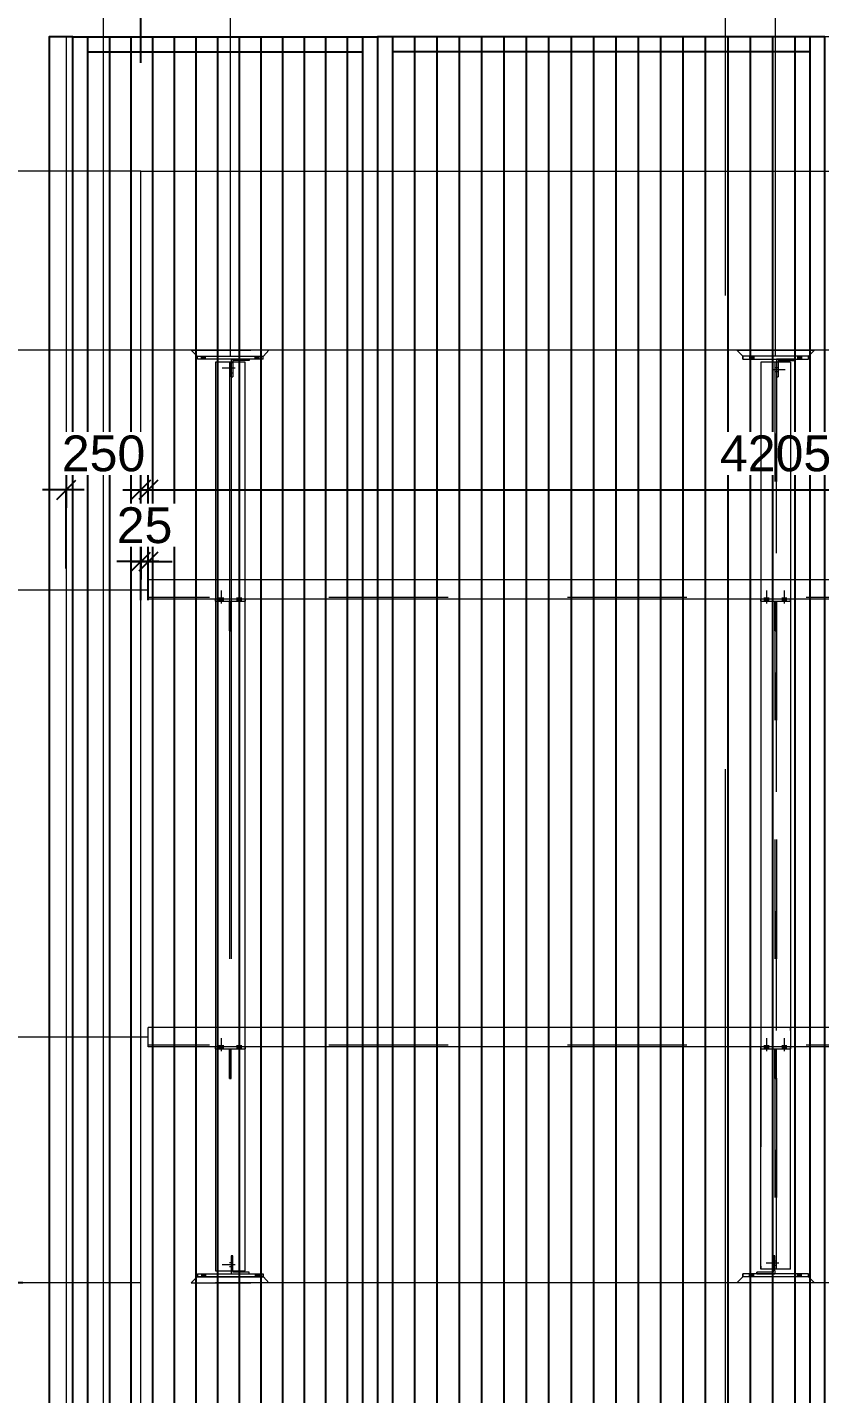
# Model space of a CAD drawing. Header units: millimetres. Extents: x 652937 to 1670132, y 1473552 to 2851037.
# Drawn here: x 663505.386 to 663508.042, y 1524563.911 to 1524568.49 of the extents above; entities that cross this region are included whole.
import ezdxf

# ---------------------------------------------------------------- set-up
doc = ezdxf.new("R2010")
doc.units = ezdxf.units.MM
for name, pattern in [('Grid Line', [22.225, 12.7, -3.175, 3.175, -3.175]), ('HIDDEN', [0.375, 0.25, -0.125]), ('XKITLINE00', [0]), ('XKITLINE02', [4, 2, -2])]:
    doc.linetypes.add(name, pattern=pattern)
doc.layers.add('000 - 0_HIDE_OBJ_FRAMING_DEF_SUB', color=7, linetype='Continuous', plot=False)
for name, color, linetype, lineweight in [('A-230-M_FLOOR', 7, 'Continuous', 25), ('A-GENM', 7, 'Continuous', 9), ('Bolt', 7, 'Continuous', 0), ('Part', 7, 'Continuous', 0), ('Z-030-M_GRID', 7, 'Continuous', 9), ('Z-230-A_LEVEL', 7, 'Continuous', 9)]:
    doc.layers.add(name, color=color, linetype=linetype, lineweight=lineweight)
doc.layers.add('S-DIM', color=7, linetype='Continuous')
doc.styles.add('Arial', font='arial.ttf')
doc.dimstyles.new('Dim 40 - End', dxfattribs={"dimscale": 0.04, "dimtxt": 3, "dimasz": 1, "dimexe": 0, "dimexo": 2.5, "dimgap": 1.5, "dimtad": 1, "dimdec": 0, "dimlfac": 1000, "dimzin": 1, "dimdsep": 46, "dimtxsty": 'Arial', "dimblk": 'END', "dimcen": 0.09, "dimclrd": 7, "dimclre": 7, "dimclrt": 7, "dimadec": 0, "dimazin": 0, "dimtfac": 1, "dimtdec": 0, "dimtix": 1, "dimtofl": 0, "dimtmove": 2, "dimatfit": 3, "dimfxl": 1, "dimtfill": 1, "dimtfillclr": 256, "dimtolj": 1, "dimtzin": 0, "dimarcsym": 0})

# ---------------------------------------------------------------- blocks, each defined once
blk = doc.blocks.new('GM_Louver Grill Vertical Z1 - Z Profile-20321545-ENT 3 ELE-2 Sheet')
at = {"layer": '000 - 0_HIDE_OBJ_FRAMING_DEF_SUB', "color": 7}
blk.add_line((-201431, 105550), (-201431, 114870), dxfattribs=at)
blk = doc.blocks.new('E2')
at = {"layer": '000 - 0_HIDE_OBJ_FRAMING_DEF_SUB', "color": 7}
for p, q in [((1644566.7, 105550), (1644566.7, 114870)), ((1645487.5, 114870), (1645487.5, 105550)), ((1645587.5, 114870), (1645587.5, 105550)), ((1646987.5, 105550), (1646987.5, 114870)), ((1644566.7, 114820), (1645487.5, 114820)), ((1646987.5, 114820), (1645587.5, 114820))]:
    blk.add_line(p, q, dxfattribs=at)
for points in [[(1644516.7, 114870), (1644437.6, 114870), (1644437.6, 105550), (1644516.7, 105550)], [(1644516.7, 114870), (1645537.5, 114870), (1645537.5, 105550), (1644516.7, 105550)], [(1647037.5, 114870), (1645537.5, 114870), (1645537.5, 105550), (1647037.5, 105550)]]:
    blk.add_lwpolyline(points, close=True, dxfattribs=at)
at = {"layer": 'A-GENM', "color": 7}
for p in [(1846071, 0), (1846143.5, 0), (1846216, 0), (1846288.5, 0), (1846361, 0), (1846433.5, 0), (1846506, 0), (1846578.5, 0), (1846651, 0), (1846723.5, 0), (1846796, 0), (1846868.5, 0), (1847093.5, 0), (1847168.5, 0), (1847243.5, 0), (1847318.5, 0), (1847393.5, 0), (1847468.5, 0), (1847543.5, 0), (1847618.5, 0), (1847693.5, 0), (1847768.5, 0), (1847843.5, 0), (1847918.5, 0), (1847993.5, 0), (1848068.5, 0), (1848143.5, 0), (1848218.5, 0), (1848293.5, 0), (1848368.5, 0)]:
    blk.add_blockref('GM_Louver Grill Vertical Z1 - Z Profile-20321545-ENT 3 ELE-2 Sheet', p, dxfattribs=at)
blk = doc.blocks.new('*A3459102')
at = {"layer": 'Part', "color": 7, "linetype": 'XKITLINE00', "lineweight": 0}
for p, q in [((616.947211, 135.830227), (616.947209, 135.830227)), ((616.947209, 135.830227), (619.147209, 135.830227)), ((616.947209, 135.730227), (616.947209, 135.830227)), ((616.947211, 135.730227), (616.947209, 135.730227)), ((616.947209, 135.730227), (619.147209, 135.730227)), ((619.147211, 135.830227), (619.147209, 135.830227)), ((619.147209, 135.730227), (619.147209, 135.830227)), ((619.147211, 135.730227), (619.147209, 135.730227))]:
    blk.add_line(p, q, dxfattribs=at)
at = {"layer": 'Part', "color": 7, "linetype": 'XKITLINE02', "lineweight": 0}
for p, q in [((616.947211, 135.830227), (616.947211, 135.730227)), ((619.147209, 135.830227), (619.147211, 135.830227)), ((619.147209, 135.730227), (619.147211, 135.730227)), ((619.147211, 135.830227), (619.147211, 135.730227))]:
    blk.add_line(p, q, dxfattribs=at)
blk = doc.blocks.new('*A3460103')
at = {"layer": 'Part', "color": 7, "linetype": 'XKITLINE02', "lineweight": 0}
for p, q in [((618.12721, 136.430227), (618.077209, 136.430227)), ((618.077209, 136.430227), (618.077209, 135.930227)), ((618.127209, 135.930227), (618.127209, 136.430227)), ((618.077209, 135.830227), (618.67721, 135.830227)), ((618.67721, 135.830227), (618.67721, 135.880227))]:
    blk.add_line(p, q, dxfattribs=at)
at = {"layer": 'Part', "color": 7, "linetype": 'XKITLINE00', "lineweight": 0}
for p, q in [((618.077209, 135.930227), (618.077209, 135.830227)), ((618.127209, 135.930227), (618.127209, 135.880227)), ((618.677209, 135.880227), (618.127209, 135.880227)), ((618.677209, 135.830227), (618.677209, 135.880227))]:
    blk.add_line(p, q, dxfattribs=at)
blk = doc.blocks.new('*A3462105')
at = {"layer": 'Bolt', "color": 7, "linetype": 'XKITLINE02', "lineweight": 0}
for p, q in [((618.20641, 136.130227), (617.77721, 136.130227)), ((618.07721, 136.200227), (618.01721, 136.200227)), ((618.07721, 136.060227), (618.01721, 136.060227)), ((618.12721, 136.300227), (618.07721, 136.300227)), ((618.12721, 135.960227), (618.07721, 135.960227))]:
    blk.add_line(p, q, dxfattribs=at)
blk = doc.blocks.new('*A3463106')
at = {"layer": 'Bolt'}
for points in [[(617.217, 135.83), (617.217, 135.73), (617.077, 135.73), (617.077, 135.83)], [(619.017, 135.83), (619.017, 135.73), (618.877, 135.73), (618.877, 135.83)]]:
    blk.add_hatch(color=7, dxfattribs=at).paths.add_polyline_path(points, flags=17)
at = {"layer": 'Bolt', "color": 7, "linetype": 'XKITLINE00', "lineweight": 0}
for p, q in [((617.077, 135.83), (617.077, 135.73)), ((617.147, 135.83), (617.147, 135.73)), ((617.217, 135.83), (617.217, 135.73)), ((618.877, 135.83), (618.877, 135.73)), ((618.947, 135.83), (618.947, 135.73)), ((619.017, 135.83), (619.017, 135.73))]:
    blk.add_line(p, q, dxfattribs=at)
blk = doc.blocks.new('*A3534110')
at = {"layer": 'Part', "color": 7, "linetype": 'XKITLINE00', "lineweight": 0}
for p, q in [((616.947209, 162.330227), (616.947209, 162.430227)), ((616.947209, 162.430227), (619.147209, 162.430227)), ((619.147209, 162.330227), (616.947209, 162.330227)), ((619.147209, 162.330227), (619.147209, 162.430227)), ((619.147209, 162.430227), (619.147211, 162.430227)), ((619.147211, 162.330227), (619.147209, 162.330227))]:
    blk.add_line(p, q, dxfattribs=at)
at = {"layer": 'Part', "color": 7, "linetype": 'XKITLINE02', "lineweight": 0}
for p, q in [((616.947211, 162.330227), (616.947211, 162.430227)), ((619.147209, 162.430227), (619.147211, 162.430227)), ((619.147209, 162.330227), (619.147211, 162.330227)), ((619.147211, 162.330227), (619.147211, 162.430227))]:
    blk.add_line(p, q, dxfattribs=at)
blk = doc.blocks.new('*A3535111')
at = {"layer": 'Part', "color": 7, "linetype": 'XKITLINE00', "lineweight": 0}
for p, q in [((618.077209, 162.330227), (618.077209, 162.230227)), ((618.677209, 162.280227), (618.127209, 162.280227)), ((618.127209, 162.280227), (618.127209, 162.230227)), ((618.677209, 162.280227), (618.677209, 162.330227))]:
    blk.add_line(p, q, dxfattribs=at)
at = {"layer": 'Part', "color": 7, "linetype": 'XKITLINE02', "lineweight": 0}
for p, q in [((618.077209, 162.330227), (618.67721, 162.330227)), ((618.07721, 161.730227), (618.077209, 162.230227)), ((618.127209, 162.230227), (618.12721, 161.730227)), ((618.67721, 162.330227), (618.67721, 162.280227)), ((618.077209, 161.730227), (618.12721, 161.730227))]:
    blk.add_line(p, q, dxfattribs=at)
blk = doc.blocks.new('*A3536112')
at = {"layer": 'Part', "color": 7, "linetype": 'XKITLINE00', "lineweight": 0}
for p, q in [((616.747209, 162.630227), (616.947209, 162.430227)), ((619.177209, 162.430227), (619.347209, 162.630227)), ((616.947209, 162.430227), (619.177211, 162.430227))]:
    blk.add_line(p, q, dxfattribs=at)
at = {"layer": 'Part', "color": 7, "linetype": 'XKITLINE02', "lineweight": 0}
for p, q in [((616.747209, 162.630227), (619.347211, 162.630227)), ((616.947211, 162.430227), (616.747211, 162.630227)), ((619.177211, 162.430227), (619.347211, 162.630227))]:
    blk.add_line(p, q, dxfattribs=at)
blk = doc.blocks.new('*A3537113')
at = {"layer": 'Bolt', "color": 7, "linetype": 'XKITLINE02', "lineweight": 0}
for p, q in [((618.07721, 162.100227), (618.01721, 162.100227)), ((618.12721, 162.200227), (618.07721, 162.200227)), ((618.20641, 162.030227), (617.77721, 162.030227)), ((618.07721, 161.960227), (618.01721, 161.960227)), ((618.12721, 161.860227), (618.07721, 161.860227))]:
    blk.add_line(p, q, dxfattribs=at)
blk = doc.blocks.new('*A3538114')
at = {"layer": 'Bolt'}
for points in [[(617.217, 162.43), (617.217, 162.33), (617.077, 162.33), (617.077, 162.43)], [(619.017, 162.43), (619.017, 162.33), (618.877, 162.33), (618.877, 162.43)]]:
    blk.add_hatch(color=7, dxfattribs=at).paths.add_polyline_path(points, flags=17)
at = {"layer": 'Bolt', "color": 7, "linetype": 'XKITLINE00', "lineweight": 0}
for p, q in [((617.077, 162.33), (617.077, 162.43)), ((617.147, 162.33), (617.147, 162.43)), ((617.217, 162.33), (617.217, 162.43)), ((618.877, 162.33), (618.877, 162.43)), ((618.947, 162.33), (618.947, 162.43)), ((619.017, 162.33), (619.017, 162.43))]:
    blk.add_line(p, q, dxfattribs=at)
blk = doc.blocks.new('*A3461104')
at = {"layer": 'Part', "color": 7, "linetype": 'XKITLINE00', "lineweight": 0}
for p, q in [((616.747209, 135.530227), (616.947209, 135.730227)), ((616.947209, 135.730227), (616.947211, 135.730227)), ((619.177211, 135.730227), (616.947209, 135.730227)), ((619.347209, 135.530227), (619.177209, 135.730227))]:
    blk.add_line(p, q, dxfattribs=at)
at = {"layer": 'Part', "color": 7, "linetype": 'XKITLINE02', "lineweight": 0}
for p, q in [((616.747209, 135.530227), (619.347211, 135.530227)), ((616.747211, 135.530227), (616.947211, 135.730227)), ((619.347211, 135.530227), (619.177211, 135.730227))]:
    blk.add_line(p, q, dxfattribs=at)
blk = doc.blocks.new('END')
at = {"color": 7}
for p, q in [((0, 1.5), (0, -1.5)), ((1.5, 0), (-1.5, 0)), ((-0.8, -0.8), (0.8, 0.8))]:
    blk.add_line(p, q, dxfattribs=at)
blk = doc.blocks.new('*D274')
at = {"layer": 'Defpoints', "color": 7, "transparency": 16777216}
for p in [(663505.1431, 1524565.1056), (663505.2799, 1524565.1056), (663505.4709, 1524564.2831)]:
    blk.add_point(p, dxfattribs=at)
at = {"layer": 'S-DIM', "color": 7, "lineweight": -2, "transparency": 16777216}
for p, q in [((663505.1799, 1524565.1056), (663505.1431, 1524565.1056)), ((663505.1431, 1524564.3231), (663505.1431, 1524565.0656)), ((663505.3709, 1524564.2831), (663505.1431, 1524564.2831))]:
    blk.add_line(p, q, dxfattribs=at)
at = {"layer": 'S-DIM', "color": 7, "lineweight": -2, "transparency": 16777216, "xscale": 0.04, "yscale": 0.04, "zscale": 0.04}
for p, rotation in [((663505.1431, 1524565.1056), 90), ((663505.1431, 1524564.2831), 270)]:
    blk.add_blockref('END', p, dxfattribs=dict(at, rotation=rotation))
at = {"layer": 'S-DIM', "color": 7, "transparency": 16777216, "insert": (663505.0218, 1524564.6944), "char_height": 0.12, "attachment_point": 5, "rotation": 90, "style": 'Arial', "bg_fill": 3, "box_fill_scale": 1.1, "bg_fill_color": 256, "bg_fill_true_color": 13158600, "bg_fill_transparency": 0}
blk.add_mtext('\\A1;822', dxfattribs=at)
blk = doc.blocks.new('*D282')
at = {"layer": 'Defpoints', "color": 7, "transparency": 16777216}
for p in [(663506.0666, 1524568.7922), (663506.0666, 1524568.4285), (663505.7666, 1524568.2702)]:
    blk.add_point(p, dxfattribs=at)
at = {"layer": 'S-DIM', "color": 7, "lineweight": -2, "transparency": 16777216}
for p, q in [((663505.7266, 1524568.7922), (663505.6866, 1524568.7922)), ((663505.7666, 1524568.3702), (663505.7666, 1524568.7922)), ((663506.0666, 1524568.5285), (663506.0666, 1524568.7922)), ((663506.1066, 1524568.7922), (663506.1466, 1524568.7922))]:
    blk.add_line(p, q, dxfattribs=at)
at = {"layer": 'S-DIM', "color": 7, "lineweight": -2, "transparency": 16777216, "xscale": 0.04, "yscale": 0.04, "zscale": 0.04}
blk.add_blockref('END', (663505.7666, 1524568.7922), dxfattribs=at)
at = {"layer": 'S-DIM', "color": 7, "lineweight": -2, "transparency": 16777216, "xscale": 0.04, "yscale": 0.04, "zscale": 0.04, "rotation": 180}
blk.add_blockref('END', (663506.0666, 1524568.7922), dxfattribs=at)
at = {"layer": 'S-DIM', "color": 7, "transparency": 16777216, "insert": (663505.9166, 1524568.9135), "char_height": 0.12, "attachment_point": 5, "style": 'Arial', "bg_fill": 3, "box_fill_scale": 1.1, "bg_fill_color": 256, "bg_fill_true_color": 13158600, "bg_fill_transparency": 0}
blk.add_mtext('\\A1;300', dxfattribs=at)
blk = doc.blocks.new('*D301')
at = {"layer": 'Defpoints', "color": 7, "transparency": 16777216}
for p in [(663509.9966, 1524566.94), (663509.9966, 1524566.7312), (663505.7916, 1524566.4706)]:
    blk.add_point(p, dxfattribs=at)
at = {"layer": 'S-DIM', "color": 7, "lineweight": -2, "transparency": 16777216}
for p, q in [((663505.7916, 1524566.5706), (663505.7916, 1524566.94)), ((663505.8316, 1524566.94), (663509.9566, 1524566.94)), ((663509.9966, 1524566.8312), (663509.9966, 1524566.94))]:
    blk.add_line(p, q, dxfattribs=at)
at = {"layer": 'S-DIM', "color": 7, "lineweight": -2, "transparency": 16777216, "xscale": 0.04, "yscale": 0.04, "zscale": 0.04, "rotation": 180}
blk.add_blockref('END', (663505.7916, 1524566.94), dxfattribs=at)
at = {"layer": 'S-DIM', "color": 7, "lineweight": -2, "transparency": 16777216, "xscale": 0.04, "yscale": 0.04, "zscale": 0.04}
blk.add_blockref('END', (663509.9966, 1524566.94), dxfattribs=at)
at = {"layer": 'S-DIM', "color": 7, "transparency": 16777216, "insert": (663507.8941, 1524567.0613), "char_height": 0.12, "attachment_point": 5, "style": 'Arial', "bg_fill": 3, "box_fill_scale": 1.1, "bg_fill_color": 256, "bg_fill_true_color": 13158600, "bg_fill_transparency": 0}
blk.add_mtext('\\A1;4205', dxfattribs=at)
blk = doc.blocks.new('*D305')
at = {"layer": 'Defpoints', "color": 7, "transparency": 16777216}
for p in [(663505.7666, 1524566.94), (663505.5166, 1524566.5769), (663505.7666, 1524566.5769)]:
    blk.add_point(p, dxfattribs=at)
at = {"layer": 'S-DIM', "color": 7, "lineweight": -2, "transparency": 16777216}
for p, q in [((663505.4766, 1524566.94), (663505.4366, 1524566.94)), ((663505.5166, 1524566.6769), (663505.5166, 1524566.94)), ((663505.7666, 1524566.6769), (663505.7666, 1524566.94)), ((663505.8066, 1524566.94), (663505.8466, 1524566.94))]:
    blk.add_line(p, q, dxfattribs=at)
at = {"layer": 'S-DIM', "color": 7, "lineweight": -2, "transparency": 16777216, "xscale": 0.04, "yscale": 0.04, "zscale": 0.04}
blk.add_blockref('END', (663505.5166, 1524566.94), dxfattribs=at)
at = {"layer": 'S-DIM', "color": 7, "lineweight": -2, "transparency": 16777216, "xscale": 0.04, "yscale": 0.04, "zscale": 0.04, "rotation": 180}
blk.add_blockref('END', (663505.7666, 1524566.94), dxfattribs=at)
at = {"layer": 'S-DIM', "color": 7, "transparency": 16777216, "insert": (663505.6416, 1524567.0613), "char_height": 0.12, "attachment_point": 5, "style": 'Arial', "bg_fill": 3, "box_fill_scale": 1.1, "bg_fill_color": 256, "bg_fill_true_color": 13158600, "bg_fill_transparency": 0}
blk.add_mtext('\\A1;250', dxfattribs=at)
blk = doc.blocks.new('*D1039')
at = {"layer": 'Defpoints', "color": 7, "transparency": 16777216}
for p in [(663505.7666, 1524566.6993), (663505.7666, 1524566.4706), (663505.7916, 1524566.4706)]:
    blk.add_point(p, dxfattribs=at)
at = {"layer": 'S-DIM', "color": 7, "lineweight": -2, "transparency": 16777216}
for p, q in [((663505.7266, 1524566.6993), (663505.6866, 1524566.6993)), ((663505.7666, 1524566.5706), (663505.7666, 1524566.6993)), ((663505.7916, 1524566.5706), (663505.7916, 1524566.6993)), ((663505.8316, 1524566.6993), (663505.8716, 1524566.6993))]:
    blk.add_line(p, q, dxfattribs=at)
at = {"layer": 'S-DIM', "color": 7, "lineweight": -2, "transparency": 16777216, "xscale": 0.04, "yscale": 0.04, "zscale": 0.04}
blk.add_blockref('END', (663505.7666, 1524566.6993), dxfattribs=at)
at = {"layer": 'S-DIM', "color": 7, "lineweight": -2, "transparency": 16777216, "xscale": 0.04, "yscale": 0.04, "zscale": 0.04, "rotation": 180}
blk.add_blockref('END', (663505.7916, 1524566.6993), dxfattribs=at)
at = {"layer": 'S-DIM', "color": 7, "transparency": 16777216, "insert": (663505.7791, 1524566.8206), "char_height": 0.12, "attachment_point": 5, "style": 'Arial', "bg_fill": 3, "box_fill_scale": 1.1, "bg_fill_color": 256, "bg_fill_true_color": 13158600, "bg_fill_transparency": 0}
blk.add_mtext('\\A1;25', dxfattribs=at)
blk = doc.blocks.new('*A28563929')
at = {"layer": 'Part', "color": 7, "linetype": 'XKITLINE02', "lineweight": 0}
for p, q in [((162.629951, 63.372868), (162.62995, 63.372868)), ((162.864951, 63.372868), (162.86495, 48.172868)), ((162.894951, 63.372868), (162.894951, 48.172868)), ((162.89495, 48.172868), (162.89495, 63.122868)), ((162.629951, 59.722868), (162.629951, 59.367868)), ((163.129951, 59.722868), (163.129951, 59.367868)), ((162.629951, 52.222868), (162.62995, 48.172868)), ((163.12995, 48.172868), (163.12995, 52.222868)), ((163.129951, 52.222868), (163.129951, 51.867868)), ((162.629951, 48.172868), (162.62995, 48.172868))]:
    blk.add_line(p, q, dxfattribs=at)
at = {"layer": 'Part', "color": 7, "linetype": 'XKITLINE00', "lineweight": 0}
for p, q in [((163.129951, 63.372868), (162.629951, 63.372868)), ((162.629951, 63.372868), (162.629951, 59.722868)), ((163.129951, 63.372868), (163.129951, 59.722868)), ((162.629951, 59.367868), (162.629951, 52.222868)), ((163.129951, 59.367868), (163.129951, 52.222868)), ((162.629951, 48.172868), (162.629951, 51.867868)), ((163.129951, 48.172868), (163.129951, 51.867868)), ((163.129951, 48.172868), (162.629951, 48.172868))]:
    blk.add_line(p, q, dxfattribs=at)
blk = doc.blocks.new('*A28633936')
at = {"layer": 'Part', "color": 7, "linetype": 'XKITLINE00', "lineweight": 0}
for p, q in [((173.392382, 59.722868), (152.367383, 59.722868)), ((152.367383, 59.397868), (152.367383, 59.722868)), ((173.392383, 59.722868), (173.392382, 59.722868)), ((173.392382, 59.722868), (173.392382, 59.397868)), ((173.392382, 59.397868), (152.367383, 59.397868)), ((173.392382, 59.397868), (173.392404, 59.397868))]:
    blk.add_line(p, q, dxfattribs=at)
at = {"layer": 'Part', "color": 7, "linetype": 'XKITLINE02', "lineweight": 0}
for p, q in [((152.367385, 59.427868), (152.367385, 59.722868)), ((152.367404, 59.427868), (152.367404, 59.722868)), ((152.367405, 59.397868), (152.367405, 59.722868)), ((173.392404, 59.722868), (173.392382, 59.722868)), ((173.392383, 59.427868), (173.392383, 59.722868)), ((173.392404, 59.722868), (173.392403, 59.722868)), ((173.392403, 59.722868), (173.392403, 59.427868)), ((173.392404, 59.397868), (173.392404, 59.722868)), ((173.392403, 59.427868), (152.367385, 59.427868)), ((173.392404, 59.397868), (173.392382, 59.397868)), ((173.392403, 59.427868), (173.392383, 59.427868))]:
    blk.add_line(p, q, dxfattribs=at)
blk = doc.blocks.new('*A28643937')
at = {"layer": 'Part', "color": 7, "linetype": 'XKITLINE00', "lineweight": 0}
for p, q in [((171.517341, 52.222868), (152.367383, 52.222868)), ((152.367383, 51.897868), (152.367383, 52.222868)), ((173.392382, 52.072868), (173.392382, 51.897868)), ((173.392382, 51.897868), (152.367383, 51.897868)), ((173.392382, 51.897868), (173.392404, 51.897868))]:
    blk.add_line(p, q, dxfattribs=at)
at = {"layer": 'Part', "color": 7, "linetype": 'XKITLINE02', "lineweight": 0}
for p, q in [((152.367385, 51.927868), (152.367385, 52.222868)), ((152.367404, 51.927868), (152.367404, 52.222868)), ((152.367405, 51.897868), (152.367405, 52.222868)), ((173.392404, 52.222868), (171.517341, 52.222868)), ((173.392383, 52.222868), (173.392382, 52.222868)), ((173.392382, 52.222868), (173.392382, 52.072868)), ((173.392383, 51.927868), (173.392383, 52.222868)), ((173.392404, 52.222868), (173.392403, 52.222868)), ((173.392403, 52.222868), (173.392403, 51.927868)), ((173.392404, 51.897868), (173.392404, 52.222868)), ((173.392403, 51.927868), (152.367385, 51.927868)), ((173.392404, 51.897868), (173.392382, 51.897868)), ((173.392403, 51.927868), (173.392383, 51.927868))]:
    blk.add_line(p, q, dxfattribs=at)
blk = doc.blocks.new('*A28653938')
at = {"layer": 'Part', "color": 7, "linetype": 'XKITLINE02', "lineweight": 0}
for p, q in [((153.992352, 51.897868), (153.492351, 51.897868)), ((153.492351, 51.897868), (153.492351, 51.867868)), ((153.992351, 51.897868), (153.992352, 51.897868)), ((153.992351, 51.897868), (153.992351, 51.867868))]:
    blk.add_line(p, q, dxfattribs=at)
at = {"layer": 'Part', "color": 7, "linetype": 'XKITLINE00', "lineweight": 0}
for p, q in [((153.492351, 51.867868), (153.492352, 51.867868)), ((153.492352, 51.867868), (153.492352, 51.897868)), ((153.492352, 51.867868), (153.992352, 51.867868)), ((153.992351, 51.867868), (153.992352, 51.867868)), ((153.992352, 51.867868), (153.992352, 51.897868))]:
    blk.add_line(p, q, dxfattribs=at)
blk = doc.blocks.new('*A28663939')
at = {"layer": 'Part', "color": 7, "linetype": 'XKITLINE00', "lineweight": 0}
for p, q in [((153.727352, 51.867868), (153.727351, 51.867868)), ((153.727351, 51.367868), (153.727352, 51.867868)), ((153.727352, 51.867868), (153.757352, 51.867868)), ((153.757351, 51.367868), (153.757352, 51.867868)), ((153.727352, 51.717868), (153.757352, 51.717868)), ((153.727351, 51.367868), (153.757351, 51.367868))]:
    blk.add_line(p, q, dxfattribs=at)
at = {"layer": 'Part', "color": 7, "linetype": 'XKITLINE02', "lineweight": 0}
for p, q in [((153.727351, 51.867868), (153.727351, 51.367868)), ((153.727352, 51.867868), (153.727351, 51.867868)), ((153.757351, 51.367868), (153.757351, 51.867868))]:
    blk.add_line(p, q, dxfattribs=at)
blk = doc.blocks.new('*A28673940')
at = {"layer": 'Bolt'}
for points in [[(153.557, 51.898), (153.557, 51.928), (153.627, 51.928), (153.627, 51.898)], [(153.557, 51.868), (153.557, 51.898), (153.627, 51.898), (153.627, 51.868)], [(153.857, 51.898), (153.857, 51.928), (153.927, 51.928), (153.927, 51.898)], [(153.857, 51.868), (153.857, 51.898), (153.927, 51.898), (153.927, 51.868)]]:
    blk.add_hatch(color=7, dxfattribs=at).paths.add_polyline_path(points, flags=17)
at = {"layer": 'Bolt', "color": 7, "linetype": 'XKITLINE00', "lineweight": 0}
for p, q in [((153.592, 51.828), (153.592, 52.043)), ((153.892, 51.828), (153.892, 52.043)), ((153.557, 51.898), (153.557, 51.928)), ((153.557, 51.868), (153.557, 51.898)), ((153.627, 51.898), (153.627, 51.928)), ((153.627, 51.868), (153.627, 51.898)), ((153.857, 51.898), (153.857, 51.928)), ((153.857, 51.868), (153.857, 51.898)), ((153.927, 51.898), (153.927, 51.928)), ((153.927, 51.868), (153.927, 51.898))]:
    blk.add_line(p, q, dxfattribs=at)
blk = doc.blocks.new('*A28683941')
at = {"layer": 'Part', "color": 7, "linetype": 'XKITLINE00', "lineweight": 0}
for p, q in [((153.727352, 59.367868), (153.727351, 59.367868)), ((153.727351, 58.867868), (153.727352, 59.367868)), ((153.727352, 59.367868), (153.757352, 59.367868)), ((153.757351, 58.867868), (153.757352, 59.367868)), ((153.727352, 59.217868), (153.757352, 59.217868)), ((153.727351, 58.867868), (153.757351, 58.867868))]:
    blk.add_line(p, q, dxfattribs=at)
at = {"layer": 'Part', "color": 7, "linetype": 'XKITLINE02', "lineweight": 0}
for p, q in [((153.727351, 59.367868), (153.727351, 58.867868)), ((153.727352, 59.367868), (153.727351, 59.367868)), ((153.757351, 58.867868), (153.757351, 59.367868))]:
    blk.add_line(p, q, dxfattribs=at)
blk = doc.blocks.new('*A28693942')
at = {"layer": 'Part', "color": 7, "linetype": 'XKITLINE00', "lineweight": 0}
for p, q in [((162.864952, 59.367868), (162.864951, 59.367868)), ((162.864951, 58.867868), (162.864952, 59.367868)), ((162.864952, 59.367868), (162.894952, 59.367868)), ((162.894951, 58.867868), (162.894952, 59.367868)), ((162.864952, 59.217868), (162.894952, 59.217868)), ((162.864951, 58.867868), (162.894951, 58.867868))]:
    blk.add_line(p, q, dxfattribs=at)
at = {"layer": 'Part', "color": 7, "linetype": 'XKITLINE02', "lineweight": 0}
for p, q in [((162.864951, 59.367868), (162.864951, 58.867868)), ((162.864952, 59.367868), (162.864951, 59.367868)), ((162.894951, 58.867868), (162.894951, 59.367868))]:
    blk.add_line(p, q, dxfattribs=at)
blk = doc.blocks.new('*A28703943')
at = {"layer": 'Part', "color": 7, "linetype": 'XKITLINE02', "lineweight": 0}
for p, q in [((163.129952, 51.897868), (162.629951, 51.897868)), ((162.629951, 51.897868), (162.629951, 51.867868)), ((163.129951, 51.897868), (163.129952, 51.897868)), ((163.129951, 51.897868), (163.129951, 51.867868))]:
    blk.add_line(p, q, dxfattribs=at)
at = {"layer": 'Part', "color": 7, "linetype": 'XKITLINE00', "lineweight": 0}
for p, q in [((162.629951, 51.867868), (162.629952, 51.867868)), ((162.629952, 51.867868), (162.629952, 51.897868)), ((162.629952, 51.867868), (163.129952, 51.867868)), ((163.129951, 51.867868), (163.129952, 51.867868)), ((163.129952, 51.867868), (163.129952, 51.897868))]:
    blk.add_line(p, q, dxfattribs=at)
blk = doc.blocks.new('*A28713944')
at = {"layer": 'Part', "color": 7, "linetype": 'XKITLINE00', "lineweight": 0}
for p, q in [((162.864952, 51.867868), (162.864951, 51.867868)), ((162.864951, 51.367868), (162.864952, 51.867868)), ((162.864952, 51.867868), (162.894952, 51.867868)), ((162.894951, 51.367868), (162.894952, 51.867868)), ((162.864952, 51.717868), (162.894952, 51.717868)), ((162.864951, 51.367868), (162.894951, 51.367868))]:
    blk.add_line(p, q, dxfattribs=at)
at = {"layer": 'Part', "color": 7, "linetype": 'XKITLINE02', "lineweight": 0}
for p, q in [((162.864951, 51.867868), (162.864951, 51.367868)), ((162.864952, 51.867868), (162.864951, 51.867868)), ((162.894951, 51.367868), (162.894951, 51.867868))]:
    blk.add_line(p, q, dxfattribs=at)
blk = doc.blocks.new('*A28723945')
at = {"layer": 'Bolt'}
for points in [[(162.695, 51.898), (162.695, 51.928), (162.765, 51.928), (162.765, 51.898)], [(162.695, 51.868), (162.695, 51.898), (162.765, 51.898), (162.765, 51.868)], [(162.995, 51.898), (162.995, 51.928), (163.065, 51.928), (163.065, 51.898)], [(162.995, 51.868), (162.995, 51.898), (163.065, 51.898), (163.065, 51.868)]]:
    blk.add_hatch(color=7, dxfattribs=at).paths.add_polyline_path(points, flags=17)
at = {"layer": 'Bolt', "color": 7, "linetype": 'XKITLINE00', "lineweight": 0}
for p, q in [((162.73, 51.828), (162.73, 52.043)), ((163.03, 51.828), (163.03, 52.043)), ((162.695, 51.898), (162.695, 51.928)), ((162.695, 51.868), (162.695, 51.898)), ((162.765, 51.898), (162.765, 51.928)), ((162.765, 51.868), (162.765, 51.898)), ((162.995, 51.898), (162.995, 51.928)), ((162.995, 51.868), (162.995, 51.898)), ((163.065, 51.898), (163.065, 51.928)), ((163.065, 51.868), (163.065, 51.898))]:
    blk.add_line(p, q, dxfattribs=at)
blk = doc.blocks.new('*A28833956')
at = {"layer": 'Part', "color": 7, "linetype": 'XKITLINE02', "lineweight": 0}
for p, q in [((153.992352, 59.397868), (153.492351, 59.397868)), ((153.492351, 59.397868), (153.492351, 59.367868)), ((153.992351, 59.397868), (153.992352, 59.397868)), ((153.992351, 59.397868), (153.992351, 59.367868))]:
    blk.add_line(p, q, dxfattribs=at)
at = {"layer": 'Part', "color": 7, "linetype": 'XKITLINE00', "lineweight": 0}
for p, q in [((153.492351, 59.367868), (153.492352, 59.367868)), ((153.492352, 59.367868), (153.492352, 59.397868)), ((153.492352, 59.367868), (153.992352, 59.367868)), ((153.992351, 59.367868), (153.992352, 59.367868)), ((153.992352, 59.367868), (153.992352, 59.397868))]:
    blk.add_line(p, q, dxfattribs=at)
blk = doc.blocks.new('*A28843957')
at = {"layer": 'Bolt'}
for points in [[(153.557, 59.398), (153.557, 59.428), (153.627, 59.428), (153.627, 59.398)], [(153.557, 59.368), (153.557, 59.398), (153.627, 59.398), (153.627, 59.368)], [(153.857, 59.398), (153.857, 59.428), (153.927, 59.428), (153.927, 59.398)], [(153.857, 59.368), (153.857, 59.398), (153.927, 59.398), (153.927, 59.368)]]:
    blk.add_hatch(color=7, dxfattribs=at).paths.add_polyline_path(points, flags=17)
at = {"layer": 'Bolt', "color": 7, "linetype": 'XKITLINE00', "lineweight": 0}
for p, q in [((153.592, 59.328), (153.592, 59.543)), ((153.892, 59.328), (153.892, 59.543)), ((153.557, 59.398), (153.557, 59.428)), ((153.557, 59.368), (153.557, 59.398)), ((153.627, 59.398), (153.627, 59.428)), ((153.627, 59.368), (153.627, 59.398)), ((153.857, 59.398), (153.857, 59.428)), ((153.857, 59.368), (153.857, 59.398)), ((153.927, 59.398), (153.927, 59.428)), ((153.927, 59.368), (153.927, 59.398))]:
    blk.add_line(p, q, dxfattribs=at)
blk = doc.blocks.new('*A28853958')
at = {"layer": 'Part', "color": 7, "linetype": 'XKITLINE02', "lineweight": 0}
for p, q in [((163.129952, 59.397868), (162.629951, 59.397868)), ((162.629951, 59.397868), (162.629951, 59.367868)), ((163.129951, 59.397868), (163.129952, 59.397868)), ((163.129951, 59.397868), (163.129951, 59.367868))]:
    blk.add_line(p, q, dxfattribs=at)
at = {"layer": 'Part', "color": 7, "linetype": 'XKITLINE00', "lineweight": 0}
for p, q in [((162.629951, 59.367868), (162.629952, 59.367868)), ((162.629952, 59.367868), (162.629952, 59.397868)), ((162.629952, 59.367868), (163.129952, 59.367868)), ((163.129951, 59.367868), (163.129952, 59.367868)), ((163.129952, 59.367868), (163.129952, 59.397868))]:
    blk.add_line(p, q, dxfattribs=at)
blk = doc.blocks.new('*A28863959')
at = {"layer": 'Bolt'}
for points in [[(162.695, 59.398), (162.695, 59.428), (162.765, 59.428), (162.765, 59.398)], [(162.695, 59.368), (162.695, 59.398), (162.765, 59.398), (162.765, 59.368)], [(162.995, 59.398), (162.995, 59.428), (163.065, 59.428), (163.065, 59.398)], [(162.995, 59.368), (162.995, 59.398), (163.065, 59.398), (163.065, 59.368)]]:
    blk.add_hatch(color=7, dxfattribs=at).paths.add_polyline_path(points, flags=17)
at = {"layer": 'Bolt', "color": 7, "linetype": 'XKITLINE00', "lineweight": 0}
for p, q in [((162.73, 59.328), (162.73, 59.543)), ((163.03, 59.328), (163.03, 59.543)), ((162.695, 59.398), (162.695, 59.428)), ((162.695, 59.368), (162.695, 59.398)), ((162.765, 59.398), (162.765, 59.428)), ((162.765, 59.368), (162.765, 59.398)), ((162.995, 59.398), (162.995, 59.428)), ((162.995, 59.368), (162.995, 59.398)), ((163.065, 59.398), (163.065, 59.428)), ((163.065, 59.368), (163.065, 59.398))]:
    blk.add_line(p, q, dxfattribs=at)
blk = doc.blocks.new('*A28993972')
at = {"layer": 'Part', "color": 7, "linetype": 'XKITLINE02', "lineweight": 0}
for p, q in [((162.22995, 47.972868), (162.32995, 48.072868)), ((162.329951, 48.072868), (162.32995, 48.072868)), ((163.42995, 48.072868), (163.52995, 47.972868)), ((163.529951, 47.972868), (162.22995, 47.972868)), ((163.52995, 47.972868), (163.529951, 47.972868))]:
    blk.add_line(p, q, dxfattribs=at)
at = {"layer": 'Part', "color": 7, "linetype": 'XKITLINE00', "lineweight": 0}
for p, q in [((162.329951, 48.072868), (162.229951, 47.972868)), ((163.429951, 48.072868), (162.329951, 48.072868)), ((163.429951, 48.072868), (163.529951, 47.972868))]:
    blk.add_line(p, q, dxfattribs=at)
blk = doc.blocks.new('*A29003973')
at = {"layer": 'Bolt', "color": 7, "linetype": 'XKITLINE02', "lineweight": 0}
for p, q in [((162.864951, 48.332868), (162.839951, 48.332868)), ((162.894951, 48.332868), (162.864951, 48.332868)), ((162.934551, 48.297868), (162.719951, 48.297868)), ((162.864951, 48.262868), (162.839951, 48.262868)), ((162.894951, 48.262868), (162.864951, 48.262868))]:
    blk.add_line(p, q, dxfattribs=at)
blk = doc.blocks.new('*A29013974')
at = {"layer": 'Part', "color": 7, "linetype": 'XKITLINE00', "lineweight": 0}
for p, q in [((163.429951, 48.122868), (162.32995, 48.122868)), ((163.429951, 48.072868), (162.32995, 48.072868)), ((162.329951, 48.072868), (162.329951, 48.122868)), ((163.429951, 48.122868), (163.429951, 48.072868))]:
    blk.add_line(p, q, dxfattribs=at)
at = {"layer": 'Part', "color": 7, "linetype": 'XKITLINE02', "lineweight": 0}
for p, q in [((162.32995, 48.122868), (162.32995, 48.072868)), ((163.42995, 48.072868), (163.42995, 48.122868))]:
    blk.add_line(p, q, dxfattribs=at)
blk = doc.blocks.new('*A29023975')
at = {"layer": 'Part', "color": 7, "linetype": 'XKITLINE02', "lineweight": 0}
for p, q in [((162.864951, 48.422868), (162.839951, 48.422868)), ((162.839951, 48.422868), (162.839951, 48.172868)), ((162.864951, 48.172868), (162.864951, 48.422868)), ((162.564951, 48.122868), (162.564951, 48.147868)), ((162.564951, 48.122868), (162.864951, 48.122868))]:
    blk.add_line(p, q, dxfattribs=at)
at = {"layer": 'Part', "color": 7, "linetype": 'XKITLINE00', "lineweight": 0}
for p, q in [((162.839951, 48.147868), (162.564951, 48.147868)), ((162.564951, 48.147868), (162.564951, 48.122868)), ((162.839951, 48.172868), (162.839951, 48.147868)), ((162.864951, 48.172868), (162.864951, 48.122868))]:
    blk.add_line(p, q, dxfattribs=at)
blk = doc.blocks.new('*A29033976')
at = {"layer": 'Bolt'}
for points in [[(162.515, 48.123), (162.515, 48.073), (162.445, 48.073), (162.445, 48.123)], [(163.315, 48.123), (163.315, 48.073), (163.245, 48.073), (163.245, 48.123)]]:
    blk.add_hatch(color=7, dxfattribs=at).paths.add_polyline_path(points, flags=17)
at = {"layer": 'Bolt', "color": 7, "linetype": 'XKITLINE00', "lineweight": 0}
for p, q in [((162.445, 48.073), (162.445, 48.123)), ((162.48, 48.073), (162.48, 48.123)), ((162.515, 48.073), (162.515, 48.123)), ((163.245, 48.073), (163.245, 48.123)), ((163.28, 48.073), (163.28, 48.123)), ((163.315, 48.073), (163.315, 48.123))]:
    blk.add_line(p, q, dxfattribs=at)
blk = doc.blocks.new('*A29304003')
at = {"layer": 'Part', "color": 7, "linetype": 'XKITLINE02', "lineweight": 0}
for p, q in [((162.32995, 63.472868), (162.22995, 63.572868)), ((162.22995, 63.572868), (162.229951, 63.572868)), ((162.22995, 63.572868), (163.529951, 63.572868)), ((163.42995, 63.472868), (163.52995, 63.572868))]:
    blk.add_line(p, q, dxfattribs=at)
at = {"layer": 'Part', "color": 7, "linetype": 'XKITLINE00', "lineweight": 0}
for p, q in [((162.329951, 63.472868), (162.229951, 63.572868)), ((163.429951, 63.472868), (162.32995, 63.472868)), ((163.529951, 63.572868), (163.429951, 63.472868))]:
    blk.add_line(p, q, dxfattribs=at)
blk = doc.blocks.new('*A29314004')
at = {"layer": 'Bolt', "color": 7, "linetype": 'XKITLINE02', "lineweight": 0}
for p, q in [((162.825351, 63.247868), (163.039951, 63.247868)), ((162.864951, 63.282868), (162.894951, 63.282868)), ((162.864951, 63.212868), (162.894951, 63.212868)), ((162.894951, 63.282868), (162.919951, 63.282868)), ((162.894951, 63.212868), (162.919951, 63.212868))]:
    blk.add_line(p, q, dxfattribs=at)
blk = doc.blocks.new('*A29324005')
at = {"layer": 'Part', "color": 7, "linetype": 'XKITLINE00', "lineweight": 0}
for p, q in [((163.429951, 63.472868), (162.32995, 63.472868)), ((162.32995, 63.422868), (163.429951, 63.422868)), ((162.329951, 63.422868), (162.329951, 63.472868)), ((163.429951, 63.422868), (163.429951, 63.472868))]:
    blk.add_line(p, q, dxfattribs=at)
at = {"layer": 'Part', "color": 7, "linetype": 'XKITLINE02', "lineweight": 0}
for p, q in [((162.32995, 63.472868), (162.32995, 63.422868)), ((163.42995, 63.472868), (163.42995, 63.422868))]:
    blk.add_line(p, q, dxfattribs=at)
blk = doc.blocks.new('*A29334006')
at = {"layer": 'Part', "color": 7, "linetype": 'XKITLINE00', "lineweight": 0}
for p, q in [((162.894951, 63.422868), (162.894951, 63.372868)), ((163.194951, 63.397868), (163.194951, 63.422868)), ((162.919951, 63.397868), (162.919951, 63.372868)), ((162.919951, 63.397868), (163.194951, 63.397868))]:
    blk.add_line(p, q, dxfattribs=at)
at = {"layer": 'Part', "color": 7, "linetype": 'XKITLINE02', "lineweight": 0}
for p, q in [((163.194951, 63.422868), (162.894951, 63.422868)), ((163.194951, 63.422868), (163.194951, 63.397868)), ((162.894951, 63.372868), (162.894951, 63.122868)), ((162.919951, 63.372868), (162.919951, 63.122868)), ((162.894951, 63.122868), (162.919951, 63.122868))]:
    blk.add_line(p, q, dxfattribs=at)
blk = doc.blocks.new('*A29344007')
at = {"layer": 'Bolt'}
for points in [[(162.515, 63.473), (162.515, 63.423), (162.445, 63.423), (162.445, 63.473)], [(163.315, 63.473), (163.315, 63.423), (163.245, 63.423), (163.245, 63.473)]]:
    blk.add_hatch(color=7, dxfattribs=at).paths.add_polyline_path(points, flags=17)
at = {"layer": 'Bolt', "color": 7, "linetype": 'XKITLINE00', "lineweight": 0}
for p, q in [((162.445, 63.473), (162.445, 63.423)), ((162.48, 63.473), (162.48, 63.423)), ((162.515, 63.473), (162.515, 63.423)), ((163.245, 63.473), (163.245, 63.423)), ((163.28, 63.473), (163.28, 63.423)), ((163.315, 63.473), (163.315, 63.423))]:
    blk.add_line(p, q, dxfattribs=at)

msp = doc.modelspace()

# ---------------------------------------------------------------- linework, layer by layer
at = {"layer": 'A-230-M_FLOOR', "color": 7, "lineweight": 9}
for points in [[(663517.5266, 1524568.0081), (663517.5266, 1524568.4581), (663505.5166, 1524568.4581), (663505.5166, 1524568.0081)], [(663505.7666, 1524557.0881), (663505.7666, 1524568.0081), (663505.5166, 1524568.0081), (663505.5166, 1524557.0881)]]:
    msp.add_lwpolyline(points, dxfattribs=at)
at = {"layer": 'Part', "color": 7, "linetype": 'XKITLINE00', "lineweight": 0}
for p, q in [((663505.7666, 1524568.0081), (663512.5716, 1524568.0081)), ((663510.0216, 1524567.4081), (663505.7666, 1524567.4081)), ((663510.0216, 1524564.2831), (663506.0166, 1524564.2831))]:
    msp.add_line(p, q, dxfattribs=at)
at = {"layer": 'Part', "color": 7, "linetype": 'XKITLINE02', "lineweight": 0}
for p, q in [((663506.0636, 1524567.3681), (663506.0636, 1524564.3231)), ((663506.0636, 1524567.3681), (663506.0636, 1524564.3231)), ((663506.0696, 1524567.3681), (663506.0696, 1524564.3231)), ((663506.0696, 1524567.3681), (663506.0696, 1524564.3231)), ((663506.1166, 1524567.3681), (663506.1166, 1524567.3681)), ((663506.1166, 1524567.3681), (663506.1166, 1524567.3681)), ((663506.1166, 1524564.3331), (663506.1166, 1524564.3331)), ((663506.1166, 1524564.3331), (663506.1166, 1524564.3331))]:
    msp.add_line(p, q, dxfattribs=at)
at = {"layer": 'Part', "color": 7, "linetype": 'XKITLINE00', "lineweight": 0}
msp.add_lwpolyline([(663506.1166, 1524564.3231), (663506.1166, 1524567.3681), (663506.0166, 1524567.3681), (663506.0166, 1524564.3231)], close=True, dxfattribs=at)
at = {"layer": 'Z-030-M_GRID', "color": 7, "linetype": 'Grid Line', "ltscale": 0.5}
msp.add_line((663507.7266, 1524548.5416), (663507.7266, 1524570.3058), dxfattribs=at)
at = {"layer": 'Z-030-M_GRID', "color": 7, "linetype": 'Grid Line'}
msp.add_line((663505.6416, 1524556.6001), (663505.6416, 1524569.5174), dxfattribs=at)
at = {"layer": 'Z-030-M_GRID', "color": 7, "linetype": 'HIDDEN', "ltscale": 10}
for p, q in [((663506.0666, 1524567.3881), (663506.0666, 1524568.9702)), ((663507.8941, 1524567.3881), (663507.8941, 1524568.9702)), ((663505.7666, 1524567.4081), (663504.8733, 1524567.4081)), ((663505.7916, 1524566.6036), (663504.8983, 1524566.6036)), ((663505.7916, 1524565.1056), (663504.8983, 1524565.1056))]:
    msp.add_line(p, q, dxfattribs=at)
at = {"layer": 'Z-230-A_LEVEL', "color": 7, "linetype": 'Grid Line'}
msp.add_line((663505.7043, 1524568.0081), (663502.5735, 1524568.0081), dxfattribs=at)
at = {"layer": 'Z-230-A_LEVEL', "color": 7, "linetype": 'Grid Line', "ltscale": 0.5}
msp.add_line((663505.7666, 1524564.2831), (663502.5735, 1524564.2831), dxfattribs=at)

# ---------------------------------------------------------------- block references
at = {"color": 7, "xscale": 0.001, "yscale": 0.001, "zscale": 0.001}
msp.add_blockref('E2', (661861.0221, 1524453.5881), dxfattribs=at)
at = {"color": 7, "lineweight": 0}
for name, p, xscale, yscale, zscale in [('*A3536112', (663444.2604, 1524551.1451), 0.1, 0.1, 0.1), ('*A3534110', (663444.2619, 1524551.1451), 0.1, 0.1, 0.1), ('*A3538114', (663444.2619, 1524551.1451), 0.1, 0.1, 0.1), ('*A29304003', (663475.3182, 1524554.6936), 0.2, 0.2, 0.2), ('*A29324005', (663475.3182, 1524554.6936), 0.2, 0.2, 0.2), ('*A29344007', (663475.3182, 1524554.6936), 0.2, 0.2, 0.2), ('*A3537113', (663444.2619, 1524551.1451), 0.1, 0.1, 0.1), ('*A3535111', (663444.2619, 1524551.1451), 0.1, 0.1, 0.1), ('*A29314004', (663475.3182, 1524554.6936), 0.2, 0.2, 0.2), ('*A29334006', (663475.3182, 1524554.6936), 0.2, 0.2, 0.2), ('*A28643937', (663475.3182, 1524554.6936), 0.2, 0.2, 0.2), ('*A28673940', (663475.3182, 1524554.6936), 0.2, 0.2, 0.2), ('*A28723945', (663475.3182, 1524554.6936), 0.2, 0.2, 0.2), ('*A28653938', (663475.3182, 1524554.6936), 0.2, 0.2, 0.2), ('*A28663939', (663475.3182, 1524554.6936), 0.2, 0.2, 0.2), ('*A28703943', (663475.3182, 1524554.6936), 0.2, 0.2, 0.2), ('*A28713944', (663475.3182, 1524554.6936), 0.2, 0.2, 0.2), ('*A3460103', (663444.2619, 1524550.7301), 0.1, 0.1, 0.1), ('*A29023975', (663475.3182, 1524554.6886), 0.2, 0.2, 0.2), ('*A3462105', (663444.2619, 1524550.7301), 0.1, 0.1, 0.1), ('*A29003973', (663475.3182, 1524554.6886), 0.2, 0.2, 0.2), ('*A3461104', (663444.2604, 1524550.7301), 0.1, 0.1, 0.1), ('*A3459102', (663444.2619, 1524550.7301), 0.1, 0.1, 0.1), ('*A3463106', (663444.2619, 1524550.7301), 0.1, 0.1, 0.1), ('*A28993972', (663475.3182, 1524554.6886), 0.2, 0.2, 0.2), ('*A29013974', (663475.3182, 1524554.6886), 0.2, 0.2, 0.2), ('*A29033976', (663475.3182, 1524554.6886), 0.2, 0.2, 0.2)]:
    msp.add_blockref(name, p, dxfattribs=dict(at, xscale=xscale, yscale=yscale, zscale=zscale))

# ---------------------------------------------------------------- next in the draw order: dimensions: what is measured, and where the dimension line sits
at = {"layer": 'S-DIM', "color": 7}
for base, p1, p2, picture, middle in [((663506.0666, 1524568.7922), (663505.7666, 1524568.2702), (663506.0666, 1524568.4285), '*D282', (663505.9166, 1524568.9135)), ((663509.9966, 1524566.94), (663505.7916, 1524566.4706), (663509.9966, 1524566.7312), '*D301', (663507.8941, 1524567.0613))]:
    dim = msp.add_linear_dim(base=base, p1=p1, p2=p2, dimstyle='Dim 40 - End', override={"dimclrd": 7, "dimclre": 7, "dimclrt": 7}, dxfattribs=at)
    dim.commit()
    dim.dimension.update_dxf_attribs({"geometry": picture, "text_midpoint": middle})
dim = msp.add_linear_dim(base=(663505.1430642311, 1524565.105645092), p1=(663505.4708954047, 1524564.283145091), p2=(663505.279888976, 1524565.105645091), angle=90, dimstyle='Dim 40 - End', override={"dimclrd": 7, "dimclre": 7, "dimclrt": 7}, dxfattribs=at)
dim.commit()
dim.dimension.update_dxf_attribs({"geometry": '*D274', "text_midpoint": (663505.0217954729, 1524564.6943950909)})

# ---------------------------------------------------------------- next in the draw order: block references
at = {"color": 7, "lineweight": 0, "xscale": 0.2, "yscale": 0.2, "zscale": 0.2}
for name in ['*A28563929', '*A28833956', '*A28843957', '*A28683941', '*A28853958', '*A28863959', '*A28693942']:
    msp.add_blockref(name, (663475.3182, 1524554.6936), dxfattribs=at)

# ---------------------------------------------------------------- next in the draw order: dimensions: what is measured, and where the dimension line sits
at = {"layer": 'S-DIM', "color": 7}
dim = msp.add_linear_dim(base=(663505.7666, 1524566.94), p1=(663505.5166, 1524566.5769), p2=(663505.7666, 1524566.5769), dimstyle='Dim 40 - End', override={"dimclrd": 7, "dimclre": 7, "dimclrt": 7}, dxfattribs=at)
dim.commit()
dim.dimension.update_dxf_attribs({"geometry": '*D305', "text_midpoint": (663505.6416, 1524567.0613)})

# ---------------------------------------------------------------- next in the draw order: dimensions: what is measured, and where the dimension line sits
dim = msp.add_linear_dim(base=(663505.7666, 1524566.6993), p1=(663505.7916, 1524566.4706), p2=(663505.7666, 1524566.4706), dimstyle='Dim 40 - End', override={"dimclrd": 7, "dimclre": 7, "dimclrt": 7}, dxfattribs=at)
dim.commit()
dim.dimension.update_dxf_attribs({"geometry": '*D1039', "text_midpoint": (663505.7791, 1524566.8206)})

# ---------------------------------------------------------------- next in the draw order: block references
at = {"color": 7, "lineweight": 0, "xscale": 0.2, "yscale": 0.2, "zscale": 0.2}
msp.add_blockref('*A28633936', (663475.3182, 1524554.6936), dxfattribs=at)

doc.saveas('drawing.dxf')
